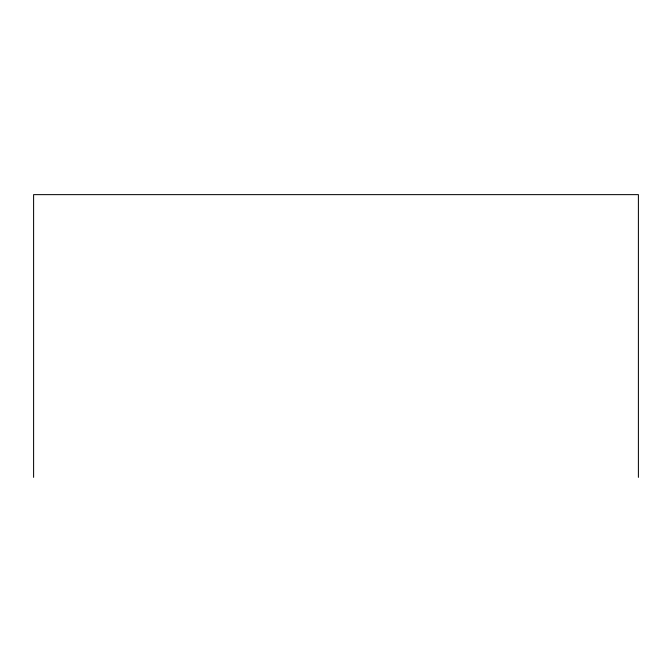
<?xml version="1.0" encoding="UTF-8"?>
<svg xmlns="http://www.w3.org/2000/svg" width="672" height="672" viewBox="0 0 672 672"><rect width="100%" height="100%" fill="white"/><g stroke="black" fill="none" stroke-linecap="round" stroke-linejoin="round"><path stroke-width="1.01" d="M638.4 477.364L638.4 194.636L33.6 194.636L33.6 477.364"/></g></svg>
